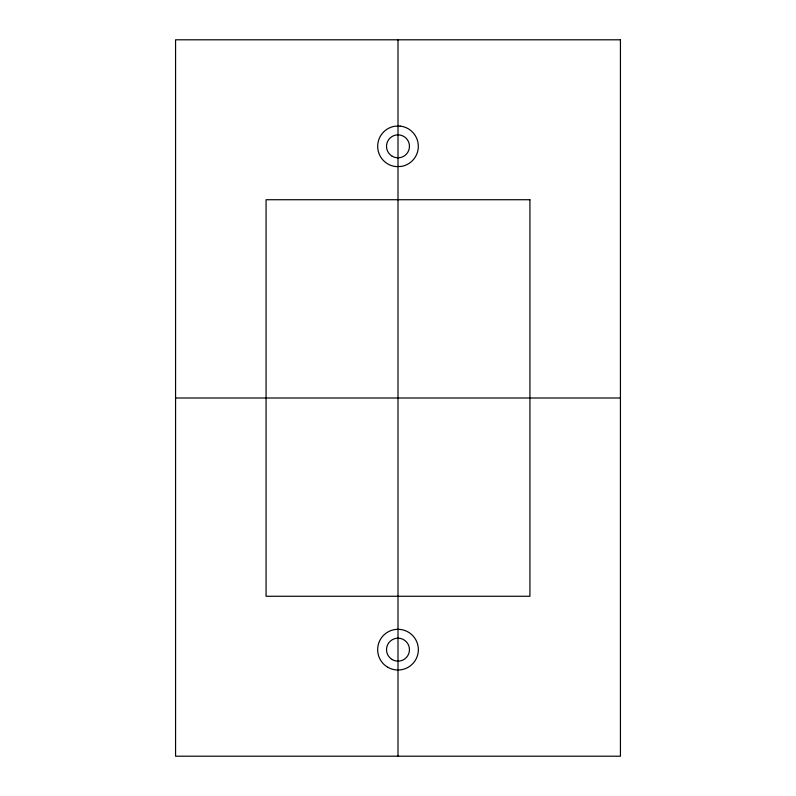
<?xml version="1.0" encoding="UTF-8"?>
<svg xmlns="http://www.w3.org/2000/svg" width="796" height="796" viewBox="0 0 796 796"><rect width="100%" height="100%" fill="white"/><g stroke="black" fill="none" stroke-linecap="round" stroke-linejoin="round"><path stroke-width="1.19" d="M175.568 398L620.432 398M398 39.8L398 756.2M400.189 126.096L394.876 126.226A20.358 20.358 0 0 0 395.811 166.573L401.124 166.444A20.358 20.358 0 0 0 400.189 126.096M620.432 39.8L175.568 39.8L175.568 756.2L620.432 756.2L620.432 39.8M529.927 199.726L266.073 199.726L266.073 596.274L529.927 596.274L529.927 199.726M387.821 667.287A20.358 20.358 0 0 0 418.358 649.665A20.358 20.358 0 0 0 387.821 632.034A20.358 20.358 0 0 0 387.821 667.287M392.259 156.275A11.472 11.472 0 0 0 409.472 146.335A11.472 11.472 0 0 0 392.259 136.395A11.472 11.472 0 0 0 392.259 156.275M392.259 659.605A11.472 11.472 0 0 0 409.472 649.665A11.472 11.472 0 0 0 392.259 639.725A11.472 11.472 0 0 0 392.259 659.605"/></g></svg>
